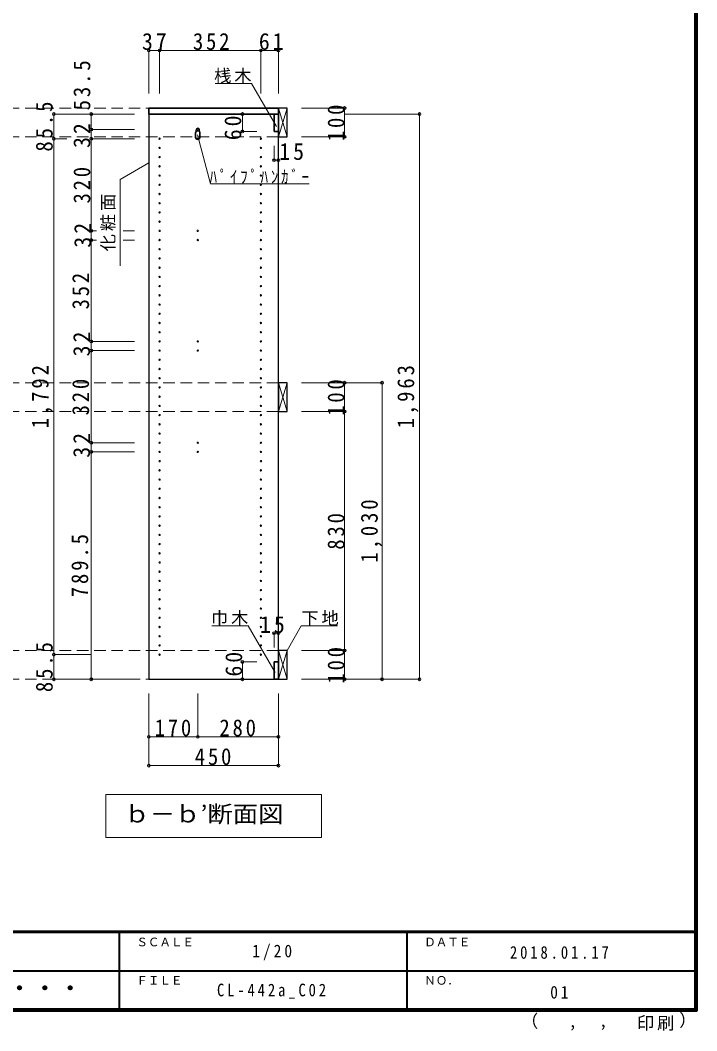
# Model space of a CAD drawing. Units: millimetres at full size, sheet at 1:20; details may follow other scales. Extents: x -3922 to 3878, y -2932 to 2722.
# Drawn here: x 1528 to 3878, y -2932 to 578 of the extents above; entities that cross this region are included whole.
import ezdxf
from ezdxf.enums import TextEntityAlignment as Align

# ---------------------------------------------------------------- set-up
doc = ezdxf.new("R2010")
doc.units = ezdxf.units.MM
doc.header["$LTSCALE"] = 20
doc.header["$PDMODE"] = 32
doc.header["$PDSIZE"] = 10
doc.linetypes.add('DASHED2', pattern=[3, 2, -1])
for name, color, linetype, lineweight in [('0-2', 2, 'Continuous', 35), ('0-5_側板', 4, 'Continuous', 9), ('0-6_パイプハンガー', 4, 'Continuous', 9), ('0-7_桟木・巾木', 2, 'Continuous', 35), ('0-8', 7, 'Continuous', 18), ('0-A_文字', 7, 'Continuous', 18), ('0-B_寸法', 7, 'Continuous', 9), ('F-1_枠', 6, 'Continuous', 40)]:
    doc.layers.add(name, color=color, linetype=linetype, lineweight=lineweight)
doc.layers.add('F-A_文字', color=7, linetype='Continuous')
doc.styles.add('ＭＳ ゴシック', font='')
doc.styles.get('ＭＳ ゴシック').set_extended_font_data('MS Gothic')

msp = doc.modelspace()

# ---------------------------------------------------------------- linework, layer by layer
at = {"layer": '0-2'}
for p, q in [((1974.66, 272.73), (2424.66, 272.73)), ((2424.66, 272.73), (2424.66, 251.73))]:
    msp.add_line(p, q, dxfattribs=at)
msp.add_lwpolyline([(2424.66, 251.73), (1974.66, 251.73), (1974.66, 272.73)], dxfattribs=at)
at = {"layer": '0-5_側板', "color": 3, "lineweight": 25}
for p, q in [((2424.66, 251.73), (1974.66, 251.73)), ((2424.66, -1711.27), (2424.66, 251.73))]:
    msp.add_line(p, q, dxfattribs=at)
msp.add_lwpolyline([(1974.66, 251.73), (1974.66, -1711.27), (2424.66, -1711.27)], dxfattribs=at)
at = {"layer": '0-5_側板'}
for centre in [(2144.66, 198.23), (2011.66, 166.23), (2144.66, 166.23), (2363.66, 166.23), (2011.66, 134.23), (2363.66, 134.23), (2011.66, 102.23), (2011.66, 70.23), (2363.66, 102.23), (2363.66, 70.23), (2011.66, 38.23), (2363.66, 38.23), (2011.66, 6.23), (2363.66, 6.23), (2011.66, -25.77), (2363.66, -25.77), (2011.66, -57.77), (2363.66, -57.77), (2011.66, -89.77), (2363.66, -89.77), (2011.66, -121.77), (2363.66, -121.77), (2011.66, -153.77), (2144.66, -153.77), (2363.66, -153.77), (2011.66, -185.77), (2144.66, -185.77), (2363.66, -185.77), (2011.66, -217.77), (2363.66, -217.77), (2011.66, -249.77), (2011.66, -281.77), (2363.66, -249.77), (2363.66, -281.77), (2011.66, -313.77), (2363.66, -313.77), (2011.66, -345.77), (2363.66, -345.77), (2011.66, -377.77), (2363.66, -377.77), (2011.66, -409.77), (2363.66, -409.77), (2011.66, -441.77), (2363.66, -441.77), (2011.66, -473.77), (2363.66, -473.77), (2011.66, -505.77), (2363.66, -505.77), (2011.66, -537.77), (2144.66, -537.77), (2363.66, -537.77), (2011.66, -569.77), (2144.66, -569.77), (2363.66, -569.77), (2011.66, -601.77), (2011.66, -633.77), (2363.66, -601.77), (2363.66, -633.77), (2011.66, -665.77), (2363.66, -665.77), (2011.66, -697.77), (2363.66, -697.77), (2011.66, -729.77), (2363.66, -729.77), (2011.66, -761.77), (2363.66, -761.77), (2011.66, -793.77), (2363.66, -793.77), (2011.66, -825.77), (2363.66, -825.77), (2011.66, -857.77), (2363.66, -857.77), (2011.66, -889.77), (2144.66, -889.77), (2363.66, -889.77), (2011.66, -921.77), (2144.66, -921.77), (2363.66, -921.77), (2011.66, -953.77), (2363.66, -953.77), (2011.66, -985.77), (2011.66, -1017.77), (2363.66, -985.77), (2363.66, -1017.77), (2011.66, -1049.77), (2363.66, -1049.77), (2011.66, -1081.77), (2363.66, -1081.77), (2011.66, -1113.77), (2363.66, -1113.77), (2011.66, -1145.77), (2363.66, -1145.77), (2011.66, -1177.77), (2363.66, -1177.77), (2011.66, -1209.77), (2363.66, -1209.77), (2011.66, -1241.77), (2363.66, -1241.77), (2011.66, -1273.77), (2363.66, -1273.77), (2011.66, -1305.77), (2363.66, -1305.77), (2011.66, -1337.77), (2011.66, -1369.77), (2363.66, -1337.77), (2363.66, -1369.77), (2011.66, -1401.77), (2363.66, -1401.77), (2011.66, -1433.77), (2363.66, -1433.77), (2011.66, -1465.77), (2363.66, -1465.77), (2011.66, -1497.77), (2363.66, -1497.77), (2011.66, -1529.77), (2363.66, -1529.77), (2011.66, -1561.77), (2363.66, -1561.77), (2011.66, -1593.77), (2363.66, -1593.77), (2011.66, -1625.77), (2363.66, -1625.77)]:
    msp.add_circle(centre, 2.5, dxfattribs=at)
at = {"layer": '0-6_パイプハンガー', "color": 2, "lineweight": 35}
for p, q in [((2137.16, 186.23), (2137.16, 171.23)), ((2152.16, 186.23), (2152.16, 171.23))]:
    msp.add_line(p, q, dxfattribs=at)
at = {"layer": '0-6_パイプハンガー', "color": 7, "lineweight": 18}
for centre, radius, start, end in [((2183.26, 184.72), 46.13, 162.96035, 178.115), ((2144.66, 198.23), 5.5, 0, 180), ((2106.05, 184.72), 46.13, 1.885, 17.03965)]:
    msp.add_arc(centre, radius, start, end, dxfattribs=at)
at = {"layer": '0-6_パイプハンガー', "color": 2, "lineweight": 35}
for centre, start, end in [((2144.66, 186.23), 0, 180), ((2144.66, 171.23), 180, 0)]:
    msp.add_arc(centre, 7.5, start, end, dxfattribs=at)
at = {"layer": '0-7_桟木・巾木'}
for p, q in [((2424.66, 251.73), (2409.66, 251.73)), ((2409.66, 191.73), (2409.66, 251.73)), ((2424.66, 251.73), (2424.66, 191.73)), ((2409.66, -1651.27), (2424.66, -1651.27)), ((2424.66, -1651.27), (2424.66, -1711.27))]:
    msp.add_line(p, q, dxfattribs=at)
for points in [[(2424.66, 191.73), (2413.16, 191.73), (2409.66, 191.73)], [(2424.66, -1711.27), (2409.66, -1711.27), (2409.66, -1651.27)]]:
    msp.add_lwpolyline(points, dxfattribs=at)
at = {"layer": '0-8', "color": 3, "lineweight": 25}
for p, q in [((2424.66, 272.73), (2424.66, 172.73)), ((2454.66, 272.73), (2424.66, 272.73)), ((2454.66, 172.73), (2454.66, 272.73)), ((2424.66, 172.73), (2454.66, 172.73)), ((2424.66, -681.27), (2424.66, -781.27)), ((2454.66, -681.27), (2424.66, -681.27)), ((2454.66, -781.27), (2454.66, -681.27)), ((2424.66, -781.27), (2454.66, -781.27)), ((2424.66, -1611.27), (2424.66, -1711.27)), ((2454.66, -1611.27), (2424.66, -1611.27)), ((2454.66, -1711.27), (2454.66, -1611.27)), ((2424.66, -1711.27), (2454.66, -1711.27))]:
    msp.add_line(p, q, dxfattribs=at)
at = {"layer": '0-8'}
for p, q in [((2424.66, 172.73), (2454.66, 272.73)), ((2424.66, 272.73), (2454.66, 172.73)), ((2424.66, -781.27), (2454.66, -681.27)), ((2424.66, -681.27), (2454.66, -781.27)), ((2424.66, -1711.27), (2454.66, -1611.27)), ((2424.66, -1611.27), (2454.66, -1711.27))]:
    msp.add_line(p, q, dxfattribs=at)
at = {"layer": '0-A_文字'}
for p, q in [((2143.06, 179.76), (2188.6, 9.81)), ((1974.66, 82.66), (1874.66, 24.93)), ((1874.66, -275.07), (1874.66, 24.93)), ((2188.6, 9.81), (2530.93, 9.81)), ((2319.88, -1525.68), (2193.85, -1525.68)), ((2413.26, -1687.41), (2319.88, -1525.68)), ((2574.66, -2111.27), (2574.66, -2261.27)), ((1824.66, -2261.27), (2574.66, -2261.27))]:
    msp.add_line(p, q, dxfattribs=at)
for points in [[(2417.99, 208.2), (2331.31, 358.32), (2205.28, 358.32)], [(2454.66, -1611.27), (2504.07, -1525.68), (2630.1, -1525.68)], [(2574.66, -2111.27), (1824.66, -2111.27), (1824.66, -2261.27)]]:
    msp.add_lwpolyline(points, dxfattribs=at)
at = {"layer": '0-B_寸法', "color": 4}
for p, q in [((1974.66, 472.73), (1974.66, 322.73)), ((1974.66, 472.73), (2424.66, 472.73)), ((2011.66, 472.73), (2011.66, 322.73)), ((2363.66, 472.73), (2363.66, 322.73)), ((2424.66, 472.73), (2424.66, 322.73)), ((1644.66, 251.73), (1644.66, -1711.27)), ((1644.66, 251.73), (1774.66, 251.73)), ((1774.66, 251.73), (1774.66, 198.23)), ((1924.66, 251.73), (1774.66, 251.73)), ((2299.66, 251.73), (2299.66, 191.73)), ((2299.66, 251.73), (2349.66, 251.73)), ((2654.66, 272.73), (2504.66, 272.73)), ((2654.66, 272.73), (2654.66, 172.73)), ((2914.66, 251.73), (2654.66, 251.73)), ((2914.66, 251.73), (2914.66, -1711.27)), ((1774.66, 198.23), (1774.66, 166.23)), ((1924.66, 198.23), (1774.66, 198.23)), ((2299.66, 191.73), (2349.66, 191.73)), ((1644.66, 166.23), (1689.67, 166.23)), ((1774.66, 166.23), (1774.66, -153.77)), ((1924.66, 166.23), (1774.66, 166.23)), ((2409.66, 91.73), (2409.66, 141.73)), ((2424.66, 91.73), (2424.66, 141.73)), ((2654.66, 172.73), (2504.66, 172.73)), ((2409.66, 91.73), (2424.66, 91.73)), ((1774.66, -153.77), (1774.66, -185.77)), ((1793.15, -153.77), (1774.66, -153.77)), ((1924.66, -153.77), (1884.91, -153.77)), ((1774.66, -185.77), (1774.66, -537.77)), ((1793.15, -185.77), (1774.66, -185.77)), ((1924.66, -185.77), (1884.91, -185.77)), ((1774.66, -537.77), (1774.66, -569.77)), ((1924.66, -537.77), (1774.66, -537.77)), ((1774.66, -569.77), (1774.66, -889.77)), ((1924.66, -569.77), (1774.66, -569.77)), ((2784.66, -681.27), (2504.66, -681.27)), ((2654.66, -781.27), (2654.66, -681.27)), ((2784.66, -1711.27), (2784.66, -681.27)), ((2654.66, -781.27), (2504.66, -781.27)), ((2654.66, -1611.27), (2654.66, -781.27)), ((1774.66, -889.77), (1774.66, -921.77)), ((1924.66, -889.77), (1774.66, -889.77)), ((1924.66, -921.77), (1774.66, -921.77)), ((1774.66, -1711.27), (1774.66, -921.77)), ((2409.66, -1551.27), (2424.66, -1551.27)), ((2409.66, -1551.27), (2409.66, -1601.27)), ((2424.66, -1551.27), (2424.66, -1601.27)), ((2654.66, -1611.27), (2504.66, -1611.27)), ((2654.66, -1711.27), (2654.66, -1611.27)), ((1644.66, -1625.77), (1774.66, -1625.77)), ((2299.66, -1651.27), (2299.66, -1711.27)), ((2299.66, -1651.27), (2349.66, -1651.27)), ((1644.66, -1711.27), (1774.66, -1711.27)), ((1774.66, -1711.27), (1924.66, -1711.27)), ((2299.66, -1711.27), (2349.66, -1711.27)), ((2914.66, -1711.27), (2504.66, -1711.27)), ((1974.66, -2011.27), (1974.66, -1761.27)), ((2144.66, -1911.27), (2144.66, -1761.27)), ((2424.66, -2011.27), (2424.66, -1761.27)), ((1974.66, -1911.27), (2424.66, -1911.27)), ((1974.66, -2011.27), (2424.66, -2011.27))]:
    msp.add_line(p, q, dxfattribs=at)
at = {"layer": '0-B_寸法', "color": 4, "linetype": 'DASHED2'}
for p, q in [((2424.66, 272.73), (-2258.72, 272.73)), ((2424.66, 172.73), (-2258.72, 172.73)), ((2424.66, -681.27), (-2258.72, -681.27)), ((2424.66, -781.27), (-2258.72, -781.27)), ((2424.66, -1611.27), (-2258.72, -1611.27)), ((2424.66, -1711.27), (-2258.72, -1711.27))]:
    msp.add_line(p, q, dxfattribs=at)
at = {"layer": '0-B_寸法'}
for p in [(1974.66, 472.73), (2011.66, 472.73), (2363.66, 472.73), (2424.66, 472.73), (1644.66, 251.73), (1774.66, 251.73), (2299.66, 251.73), (2654.66, 272.73), (2914.66, 251.73), (1774.66, 198.23), (2299.66, 191.73), (2654.66, 172.73), (1644.66, 166.23), (1774.66, 166.23), (2409.66, 91.73), (2424.66, 91.73), (1774.66, -153.77), (1774.66, -185.77), (1774.66, -537.77), (1774.66, -569.77), (2654.66, -681.27), (2784.66, -681.27), (2654.66, -781.27), (1774.66, -889.77), (1774.66, -921.77), (2409.66, -1551.27), (2424.66, -1551.27), (2654.66, -1611.27), (1644.66, -1625.77), (2299.66, -1651.27), (1644.66, -1711.27), (1774.66, -1711.27), (2299.66, -1711.27), (2654.66, -1711.27), (2784.66, -1711.27), (2914.66, -1711.27), (1974.66, -1911.27), (2144.66, -1911.27), (2424.66, -1911.27), (1974.66, -2011.27), (2424.66, -2011.27)]:
    msp.add_point(p, dxfattribs=at)
at = {"layer": 'F-1_枠'}
for p, q in [((3871.3, 2722.29), (3871.3, -2864.37)), ((3874.63, 2722.29), (3874.63, -2864.37)), ((3877.97, 2722.29), (3877.97, -2864.37)), ((3877.97, -2587.71), (-3922.03, -2587.71)), ((3877.97, -2591.04), (-3922.03, -2591.04)), ((1871.3, -2591.04), (1871.3, -2857.71)), ((2871.3, -2591.04), (2871.3, -2857.71)), ((-22.03, -2724.37), (3871.3, -2724.38)), ((3877.97, -2857.71), (-3922.03, -2857.71)), ((3877.97, -2861.04), (-3922.03, -2861.04)), ((3877.97, -2864.37), (-3922.03, -2864.37))]:
    msp.add_line(p, q, dxfattribs=at)

# ---------------------------------------------------------------- texts
at = {"layer": '0-A_文字', "style": 'ＭＳ ゴシック', "width": 1.1}
msp.add_text('ｂ－ｂ’断面図', height=58.65, dxfattribs=at).set_placement((1889.66, -2226.27), align=Align.BOTTOM_LEFT)
at = {"layer": '0-A_文字', "char_height": 43.99, "attachment_point": 7, "style": 'ＭＳ ゴシック'}
for s, insert in [('\\T1.17;桟木', (2201.31, 358.32)), ('\\T1.39;\\W0.85;ﾊﾟｲﾌﾟﾊﾝｶﾞｰ', (2185.93, 9.81)), ('\\T1.17;巾木', (2189.88, -1525.68)), ('\\T1.17;下地', (2504.07, -1525.68))]:
    msp.add_mtext(s, dxfattribs=dict(at, insert=insert))
at = {"layer": '0-A_文字', "insert": (1859.66, -225.07), "char_height": 43.99, "attachment_point": 7, "rotation": 90, "style": 'ＭＳ ゴシック'}
msp.add_mtext('\\T1.17;化粧面', dxfattribs=at)
at = {"layer": '0-B_寸法', "char_height": 58.65, "attachment_point": 7, "style": 'ＭＳ ゴシック'}
for s, insert in [('\\T1.27;\\W0.95;37', (1950.66, 473.94)), ('\\T1.27;\\W0.9;352', (2127.66, 473.94)), ('\\T1.27;\\W0.95;61', (2356.66, 473.94)), ('\\T1.27;\\W0.95;15', (2427.55, 91.73)), ('\\T1.27;\\W0.95;15', (2360.81, -1551.27)), ('\\T1.27;\\W0.9;170', (1994.66, -1910.06)), ('\\T1.27;\\W0.9;280', (2219.66, -1910.06)), ('\\T1.27;\\W0.9;450', (2134.12, -2010.06))]:
    msp.add_mtext(s, dxfattribs=dict(at, insert=insert))
at = {"layer": '0-B_寸法', "char_height": 58.65, "attachment_point": 7, "rotation": 90, "style": 'ＭＳ ゴシック'}
for s, insert in [('\\T1.28;\\W0.9;53.5', (1772.04, 264.81)), ('\\T1.28;\\W0.9;85.5', (1641.34, 121.48)), ('\\T1.27;\\W0.9;100', (2654.66, 157.73)), ('\\T1.27;\\W0.95;32', (1772.04, 134.1)), ('\\T1.27;\\W0.95;60', (2296.46, 160.86)), ('\\T1.27;\\W0.9;320', (1772.04, -58.77)), ('\\T1.27;\\W0.95;32', (1774.66, -212.27)), ('\\T1.27;\\W0.9;352', (1767.75, -426.77)), ('\\T1.27;\\W0.95;32', (1771.15, -589.89)), ('\\T1.28;\\W0.9;1,792', (1641.34, -839.77)), ('\\T1.28;\\W0.9;1,963', (2911.34, -839.77)), ('\\T1.27;\\W0.9;320', (1767.75, -794.77)), ('\\T1.27;\\W0.9;100', (2654.66, -796.27)), ('\\T1.27;\\W0.95;32', (1771.15, -941.89)), ('\\T1.28;\\W0.9;1,030', (2784.66, -1306.27)), ('\\T1.27;\\W0.9;830', (2654.66, -1261.27)), ('\\T1.28;\\W0.9;789.5', (1764.66, -1426.52)), ('\\T1.28;\\W0.9;85.5', (1641.34, -1756.02)), ('\\T1.27;\\W0.9;100', (2654.66, -1726.27)), ('\\T1.27;\\W0.95;60', (2299.66, -1702.05))]:
    msp.add_mtext(s, dxfattribs=dict(at, insert=insert))
at = {"layer": 'F-A_文字', "style": 'ＭＳ ゴシック'}
for s, height, p in [('ＳＣＡＬＥ', 29.33, (1931.3, -2647.71)), ('ＤＡＴＥ', 29.33, (2931.3, -2647.71)), ('ＦＩＬＥ', 29.33, (1931.3, -2781.04)), ('ＮＯ．', 29.33, (2931.3, -2781.04)), ('（', 43.99, (3267.32, -2933.25)), ('）', 43.99, (3816.9, -2930.46)), (',', 43.99, (3432.15, -2933.25)), (',', 43.99, (3538.1, -2931.39))]:
    msp.add_text(s, height=height, dxfattribs=at).set_placement(p, align=Align.BOTTOM_LEFT)
at = {"layer": 'F-A_文字', "style": 'ＭＳ ゴシック', "width": 1.1}
msp.add_text('ウッドワン・・・', height=58.65, dxfattribs=at).set_placement((1041.3, -2831.04), align=Align.BOTTOM_LEFT)
at = {"layer": 'F-A_文字', "char_height": 43.99, "attachment_point": 7, "style": 'ＭＳ ゴシック'}
for s, insert in [('\\T1.38;\\W0.9;1/20', (2333.8, -2687.71)), ('\\T1.39;\\W0.85;2018.01.17', (3228.8, -2682.71)), ('\\T1.39;\\W0.85;CL-442a_C02', (2211.3, -2821.04)), ('\\T1.36;\\W0.9;01', (3368.8, -2821.04)), ('\\T1.17;印刷', (3670.07, -2932.32))]:
    msp.add_mtext(s, dxfattribs=dict(at, insert=insert))

doc.saveas('drawing.dxf')
